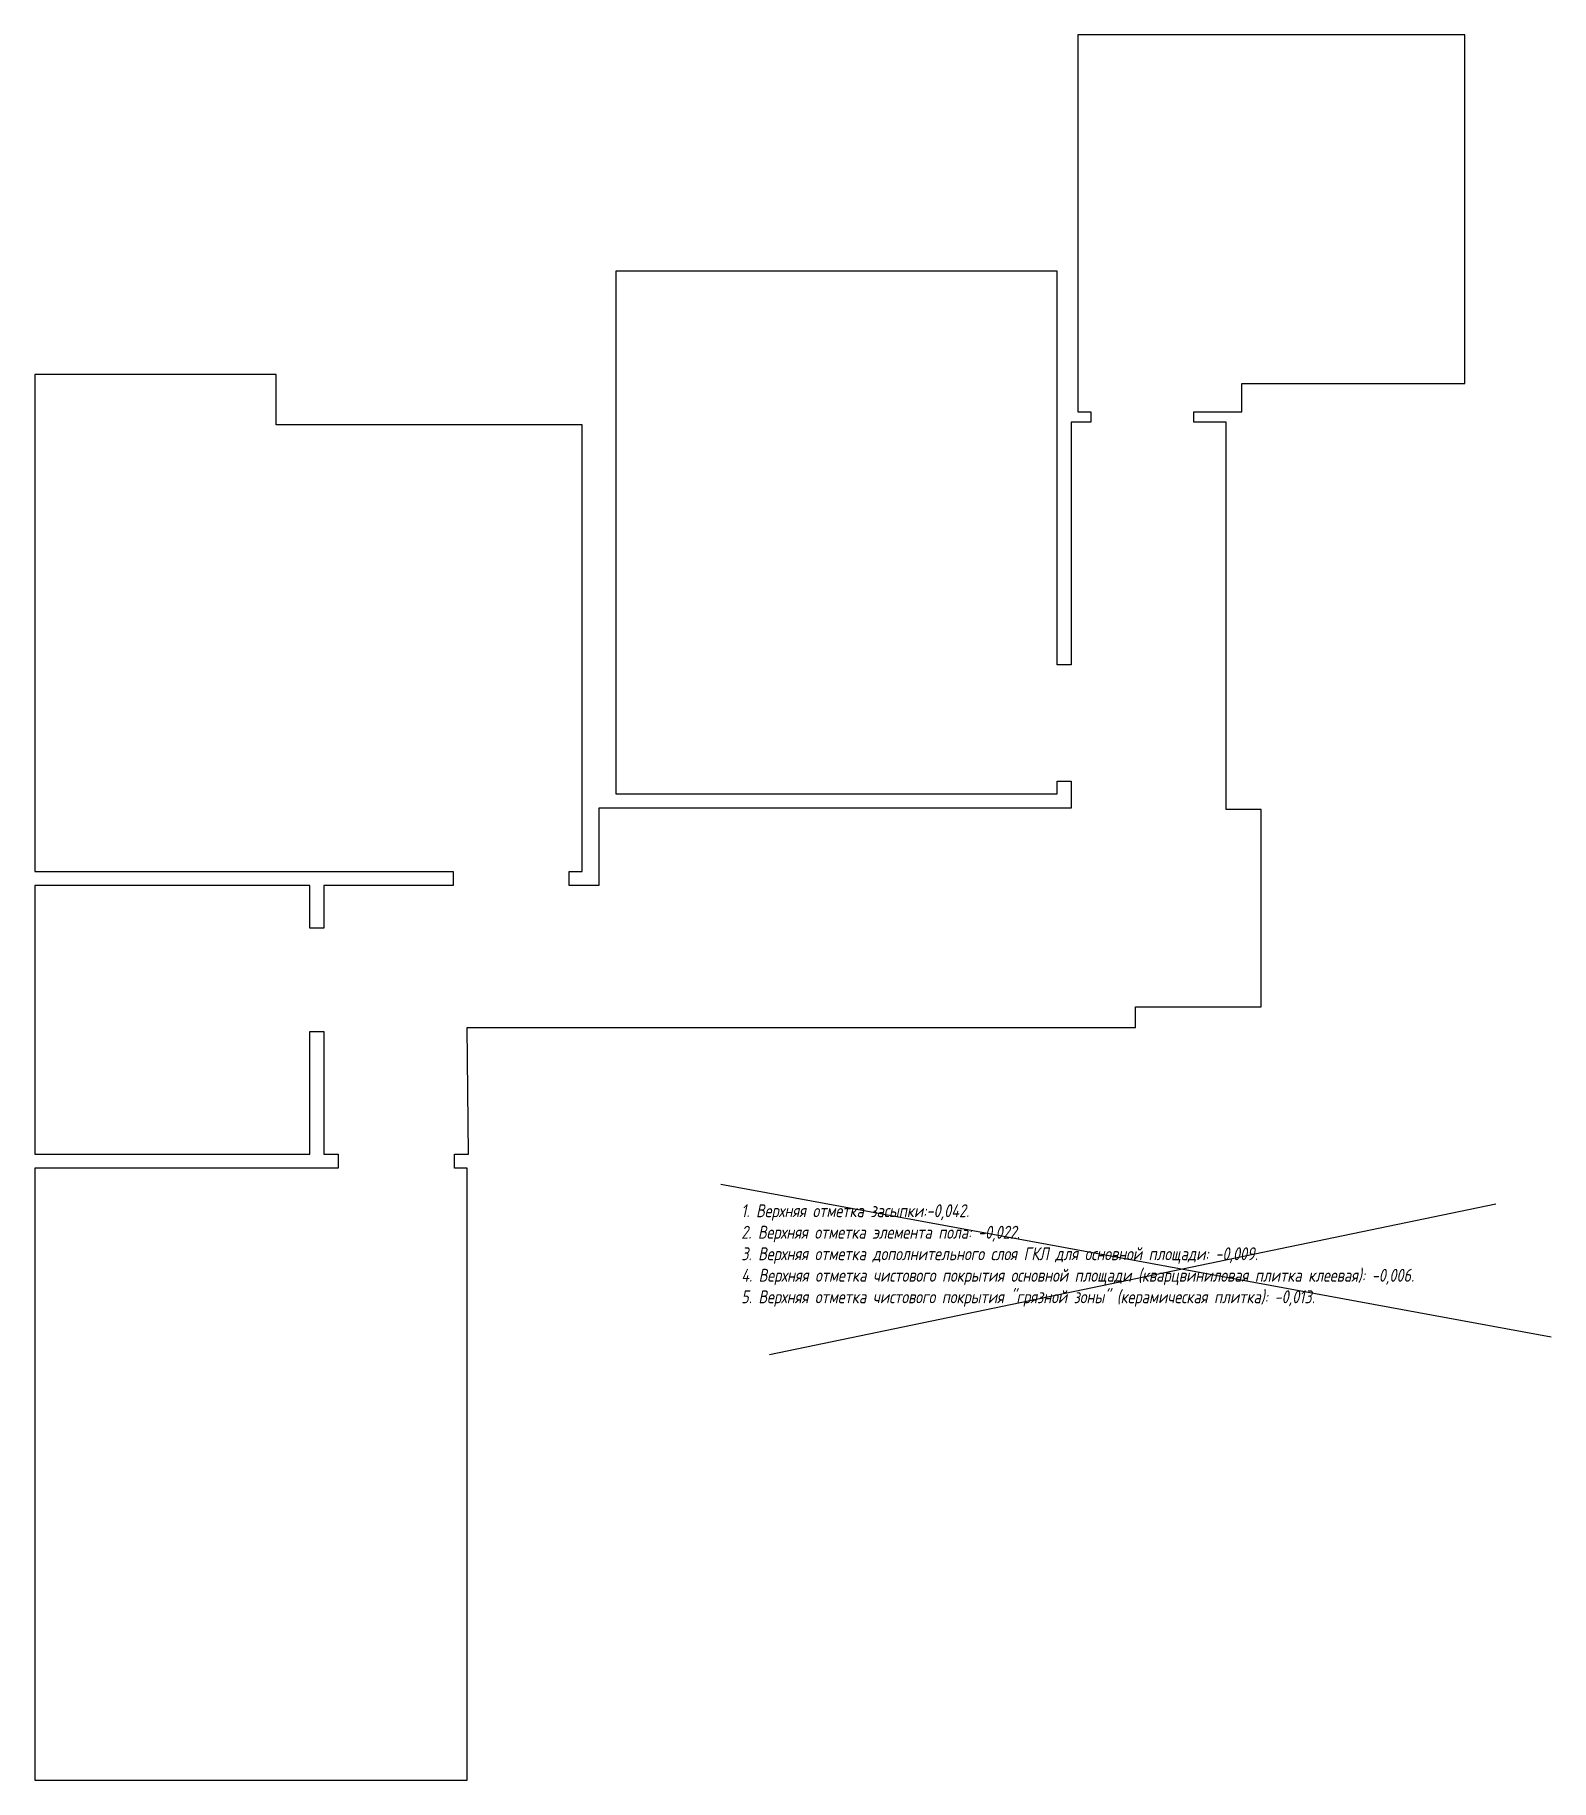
# Model space of a CAD drawing. Header units: millimetres. Extents: x 4501 to 16248, y 2740 to 16260.
import ezdxf

# ---------------------------------------------------------------- set-up
doc = ezdxf.new("R2010")
doc.units = ezdxf.units.MM
doc.layers.add('100 noprint', color=1, linetype='Continuous', plot=False)
doc.styles.add('ГОСТ-ISOCPEUR', font='isocpeui.ttf', dxfattribs={"width": 0.8})

msp = doc.modelspace()

# ---------------------------------------------------------------- linework, layer by layer
at = {"linetype": 'Continuous'}
for p, q in [((9816, 7356), (16248, 6173)), ((15819, 7202), (10193, 6035))]:
    msp.add_line(p, q, dxfattribs=at)
at = {"layer": '100 noprint', "color": 1}
msp.add_lwpolyline([(4501, 2740), (7851, 2740), (7851, 7480), (7751, 7480), (7751, 7590), (7860, 7590), (7851, 8570), (13029, 8570), (13029, 8730), (14001, 8730), (14001, 10260), (13731, 10260), (13731, 13260), (13481, 13260), (13481, 13340), (13851, 13340), (13851, 13560), (15581, 13560), (15581, 16260), (12581, 16260), (12581, 13340), (12681, 13340), (12681, 13260), (12531, 13260), (12531, 11380), (12421, 11380), (12421, 14430), (9001, 14430), (9001, 10380), (12421, 10380), (12421, 10480), (12531, 10480), (12531, 10270), (8871, 10270), (8871, 9670), (8641, 9670), (8641, 9780), (8741, 9780), (8741, 13240), (6371, 13240), (6371, 13630), (4501, 13630), (4501, 9780), (7741, 9780), (7741, 9670), (6741, 9670), (6741, 9340), (6631, 9340), (6631, 9670), (4501, 9670), (4501, 7590), (6631, 7590), (6631, 8540), (6741, 8540), (6741, 7590), (6851, 7590), (6851, 7480), (4501, 7480)], close=True, dxfattribs=at)

# ---------------------------------------------------------------- texts
at = {"linetype": 'Continuous', "insert": (9974, 7201), "char_height": 100, "attachment_point": 1, "style": 'ГОСТ-ISOCPEUR'}
msp.add_mtext_dynamic_manual_height_columns('{\\pxql;1. Верхняя отметка засыпки:-0,042.\\P2. Верхняя отметка элемента пола: -0,022.\\P3. Верхняя отметка дополнительного слоя ГКЛ для основной площади: -0,009.\\P4. Верхняя отметка чистового покрытия основной площади (кварцвиниловая плитка клеевая): -0,006.\\P5. Верхняя отметка чистового покрытия "грязной зоны" (керамическая плитка): -0,013.}', width=7050.9, gutter_width=7051, heights=[151], dxfattribs=at)

doc.saveas('drawing.dxf')
